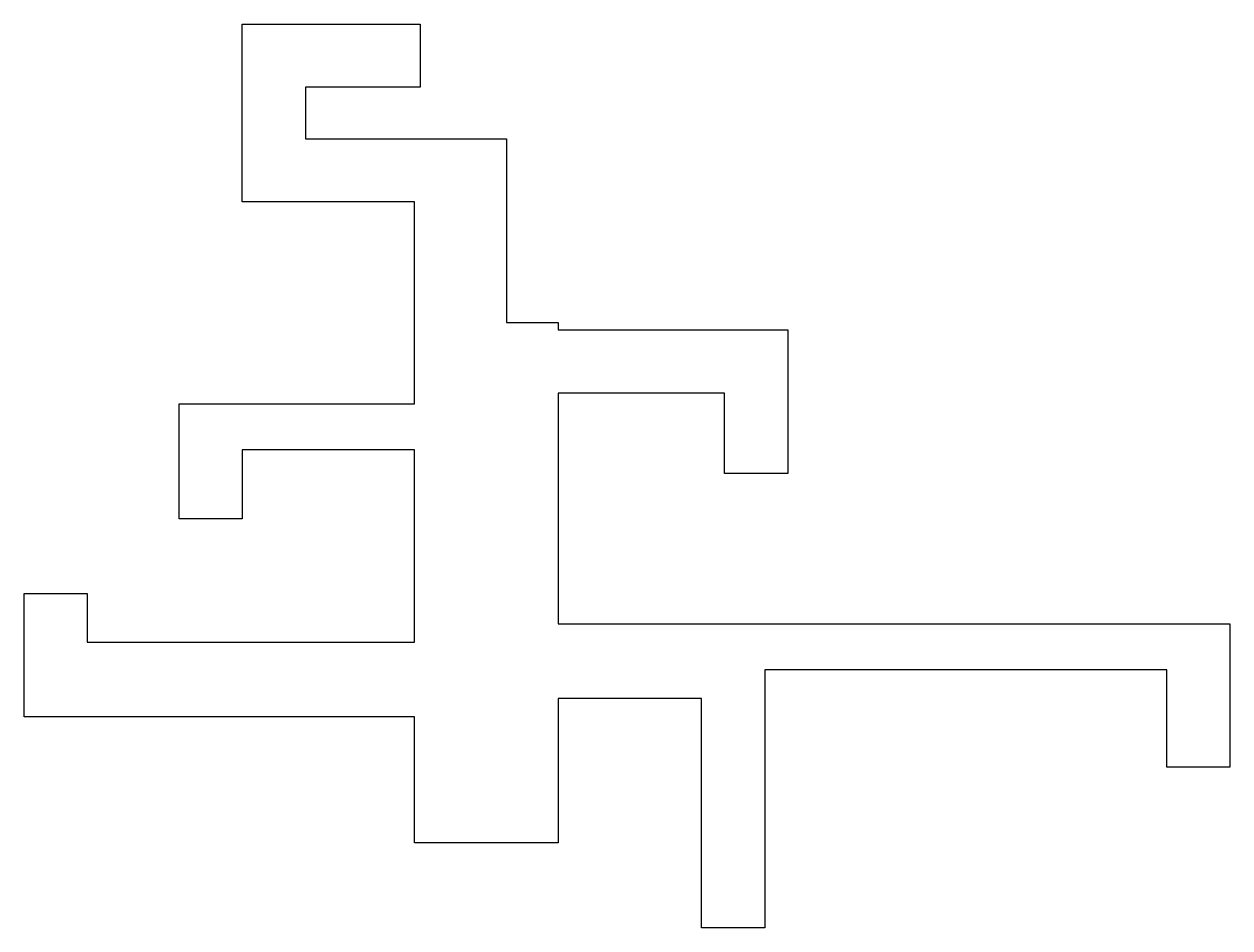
# Model space of a CAD drawing. Header units: millimetres. Extents: x -34 to 71, y -7 to 71.
import ezdxf

# ---------------------------------------------------------------- set-up
doc = ezdxf.new("R2010")
doc.units = ezdxf.units.MM
doc.layers.get('0').update_dxf_attribs({"linetype": 'CONTINUOUS'})

msp = doc.modelspace()

# ---------------------------------------------------------------- linework, layer by layer
msp.add_lwpolyline([(12.5, 0), (0, 0), (0, 11), (-34, 11), (-34, 21.75), (-28.5, 21.75), (-28.5, 17.5), (0, 17.5), (0, 34.25), (-15, 34.25), (-15, 28.25), (-20.5, 28.25), (-20.5, 34.25), (-20.5, 38.25), (0, 38.25), (0, 48.25), (0, 55.85), (-15, 55.85), (-15, 61.35), (-15, 71.35), (-9.5, 71.35), (0.5, 71.35), (0.5, 65.85), (-9.5, 65.85), (-9.5, 61.35), (0, 61.35), (8, 61.35), (8, 45.35), (12.5, 45.35), (12.5, 44.7), (32.5, 44.7), (32.5, 39.2), (32.5, 32.2), (27, 32.2), (27, 39.2), (12.5, 39.2), (12.5, 19.1), (28.6, 19.1), (71, 19.1), (71, 15.1), (71, 6.6), (65.5, 6.6), (65.5, 15.1), (30.5, 15.1), (30.5, 12.6), (30.5, -7.4), (25, -7.4), (25, 12.6), (12.5, 12.6)], close=True)

doc.saveas('drawing.dxf')
